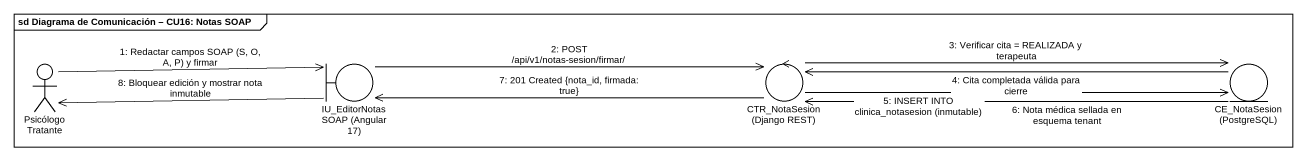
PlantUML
@startuml
mainframe sd Diagrama de Comunicación – CU16: Notas SOAP
actor "Psicólogo Tratante" as Psicólogo_Tratante
boundary "IU_EditorNotasSOAP (Angular 17)" as IU_EditorNotasSOAP_Angular
control "CTR_NotaSesion (Django REST)" as CTR_NotaSesion_Django_REST
entity "CE_NotaSesion (PostgreSQL)" as CE_NotaSesion_PostgreSQL
Psicólogo_Tratante -right-> IU_EditorNotasSOAP_Angular : 1: Redactar campos SOAP (S, O, A, P) y firmar
IU_EditorNotasSOAP_Angular -left-> Psicólogo_Tratante : 8: Bloquear edición y mostrar nota inmutable
IU_EditorNotasSOAP_Angular -right-> CTR_NotaSesion_Django_REST : 2: POST /api/v1/notas-sesion/firmar/
CTR_NotaSesion_Django_REST -left-> IU_EditorNotasSOAP_Angular : 7: 201 Created {nota_id, firmada: true}
CTR_NotaSesion_Django_REST -right-> CE_NotaSesion_PostgreSQL : 3: Verificar cita = REALIZADA y terapeuta
CTR_NotaSesion_Django_REST -right-> CE_NotaSesion_PostgreSQL : 5: INSERT INTO clinica_notasesion (inmutable)
CE_NotaSesion_PostgreSQL -left-> CTR_NotaSesion_Django_REST : 4: Cita completada válida para cierre
CE_NotaSesion_PostgreSQL -left-> CTR_NotaSesion_Django_REST : 6: Nota médica sellada en esquema tenant
@enduml
